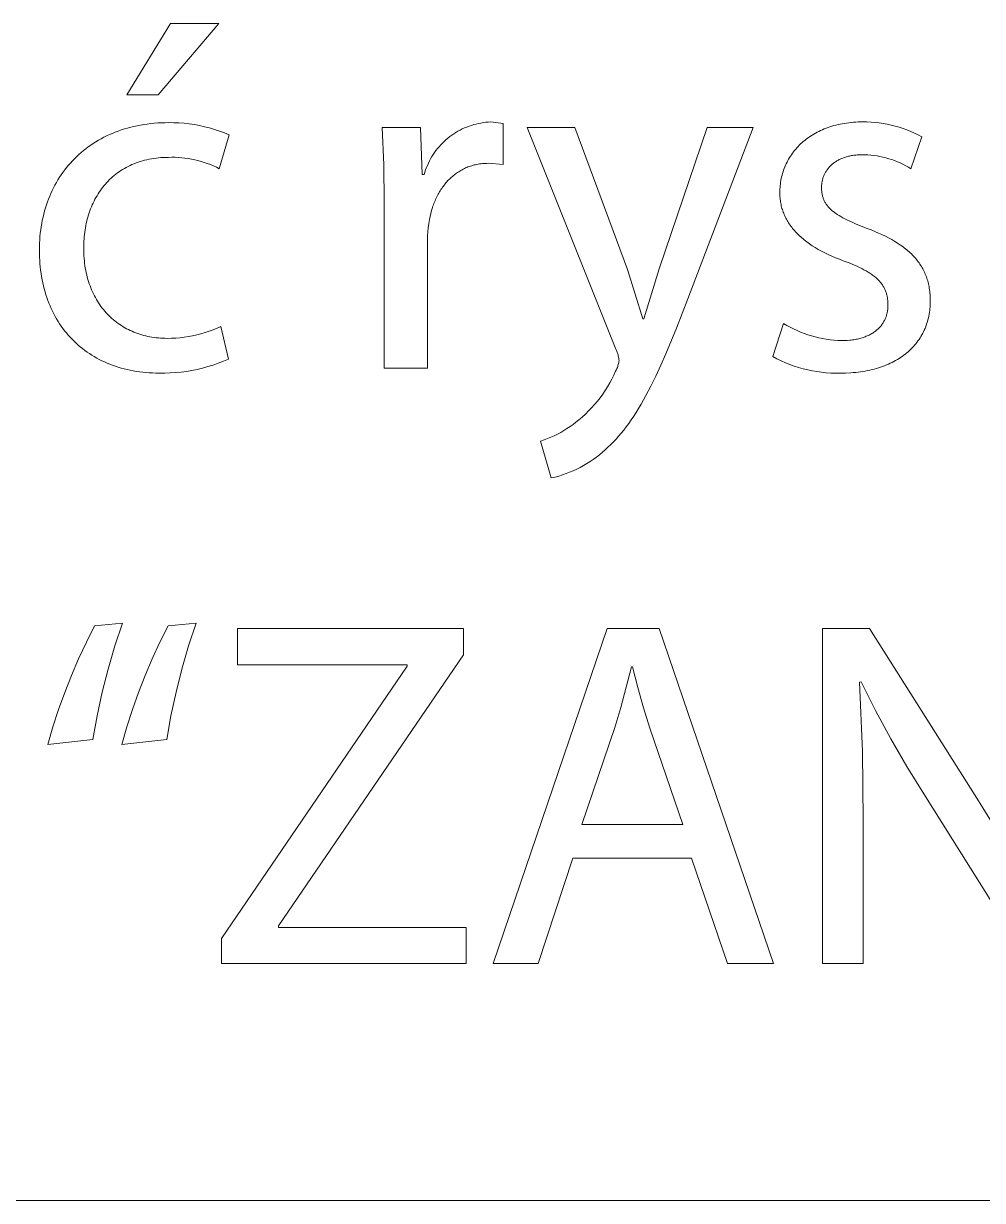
# Model space of a CAD drawing. Header units: millimetres. Extents: x 1287 to 5317, y -239 to 2577.
# Drawn here: x 4341.5 to 4419.3, y -239.1 to -143.6 of the extents above; entities that cross this region are included whole.
import ezdxf

# ---------------------------------------------------------------- set-up
doc = ezdxf.new("R2010")
doc.units = ezdxf.units.MM
doc.header["$MEASUREMENT"] = 0
doc.layers.add('Domyślny', color=7, linetype='Continuous', true_color=0x000000)

msp = doc.modelspace()

# ---------------------------------------------------------------- linework, layer by layer
at = {"layer": 'Domyślny', "color": 18, "lineweight": 15, "true_color": 0x000000}
for p, q in [((4349.84, -149.415), (4353.383, -143.644)), ((4357.301, -143.644), (4352.39, -149.415)), ((4353.383, -143.644), (4357.301, -143.644)), ((4352.39, -149.415), (4349.84, -149.415)), ((4351.217, -151.835), (4351.493, -151.795)), ((4351.493, -151.795), (4351.773, -151.761)), ((4351.773, -151.761), (4352.056, -151.733)), ((4352.056, -151.733), (4352.342, -151.711)), ((4352.342, -151.711), (4352.632, -151.695)), ((4352.632, -151.695), (4352.925, -151.686)), ((4352.925, -151.686), (4353.222, -151.683)), ((4353.222, -151.683), (4353.643, -151.686)), ((4353.643, -151.686), (4354.065, -151.704)), ((4354.065, -151.704), (4354.485, -151.736)), ((4354.485, -151.736), (4354.904, -151.783)), ((4354.904, -151.783), (4355.322, -151.845)), ((4377.992, -151.847), (4378.184, -151.796)), ((4378.184, -151.796), (4378.378, -151.751)), ((4378.378, -151.751), (4378.574, -151.714)), ((4378.574, -151.714), (4378.77, -151.682)), ((4378.77, -151.682), (4378.968, -151.658)), ((4378.968, -151.658), (4379.166, -151.64)), ((4379.166, -151.64), (4379.365, -151.629)), ((4379.365, -151.629), (4380.371, -151.75)), ((4380.371, -151.75), (4380.371, -155.092)), ((4407.549, -151.843), (4407.719, -151.805)), ((4407.719, -151.805), (4407.892, -151.771)), ((4407.892, -151.771), (4408.067, -151.74)), ((4408.067, -151.74), (4408.245, -151.713)), ((4408.245, -151.713), (4408.426, -151.689)), ((4408.426, -151.689), (4408.609, -151.669)), ((4408.609, -151.669), (4408.795, -151.652)), ((4408.795, -151.652), (4408.983, -151.639)), ((4408.983, -151.639), (4409.174, -151.63)), ((4409.174, -151.63), (4409.367, -151.624)), ((4409.367, -151.624), (4409.563, -151.622)), ((4409.563, -151.622), (4409.895, -151.626)), ((4409.895, -151.626), (4410.228, -151.641)), ((4410.228, -151.641), (4410.56, -151.668)), ((4410.56, -151.668), (4410.891, -151.705)), ((4410.891, -151.705), (4411.22, -151.754)), ((4411.22, -151.754), (4411.548, -151.813)), ((4347.972, -152.874), (4348.198, -152.762)), ((4348.198, -152.762), (4348.428, -152.655)), ((4348.428, -152.655), (4348.662, -152.553)), ((4348.662, -152.553), (4348.9, -152.456)), ((4348.9, -152.456), (4349.142, -152.365)), ((4349.142, -152.365), (4349.388, -152.279)), ((4349.388, -152.279), (4349.638, -152.198)), ((4349.638, -152.198), (4349.892, -152.124)), ((4349.892, -152.124), (4350.15, -152.054)), ((4350.15, -152.054), (4350.411, -151.991)), ((4350.411, -151.991), (4350.676, -151.933)), ((4350.676, -151.933), (4350.945, -151.881)), ((4350.945, -151.881), (4351.217, -151.835)), ((4355.322, -151.845), (4355.736, -151.921)), ((4355.736, -151.921), (4356.148, -152.012)), ((4356.148, -152.012), (4356.557, -152.116)), ((4356.557, -152.116), (4356.961, -152.235)), ((4356.961, -152.235), (4357.362, -152.368)), ((4358.147, -152.676), (4357.342, -155.427)), ((4357.362, -152.368), (4357.757, -152.515)), ((4357.757, -152.515), (4358.147, -152.676)), ((4370.692, -155.117), (4370.561, -152.072)), ((4370.561, -152.072), (4373.675, -152.072)), ((4373.675, -152.072), (4373.795, -155.897)), ((4376.044, -152.821), (4376.205, -152.703)), ((4376.205, -152.703), (4376.369, -152.591)), ((4376.369, -152.591), (4376.537, -152.484)), ((4376.537, -152.484), (4376.709, -152.383)), ((4376.709, -152.383), (4376.884, -152.288)), ((4376.884, -152.288), (4377.062, -152.199)), ((4377.062, -152.199), (4377.243, -152.116)), ((4377.243, -152.116), (4377.426, -152.039)), ((4377.426, -152.039), (4377.613, -151.969)), ((4377.613, -151.969), (4377.801, -151.905)), ((4377.801, -151.905), (4377.992, -151.847)), ((4389.53, -170.068), (4382.323, -152.071)), ((4382.323, -152.071), (4386.188, -152.071)), ((4386.188, -152.071), (4390.469, -163.599)), ((4393.046, -163.532), (4396.924, -152.071)), ((4400.669, -152.071), (4395.354, -165.988)), ((4396.924, -152.071), (4400.669, -152.071)), ((4405.325, -152.773), (4405.454, -152.691)), ((4405.454, -152.691), (4405.585, -152.612)), ((4405.585, -152.612), (4405.719, -152.535)), ((4405.719, -152.535), (4405.856, -152.461)), ((4405.856, -152.461), (4405.996, -152.39)), ((4405.996, -152.39), (4406.139, -152.322)), ((4406.139, -152.322), (4406.284, -152.257)), ((4406.284, -152.257), (4406.433, -152.194)), ((4406.433, -152.194), (4406.584, -152.135)), ((4406.584, -152.135), (4406.738, -152.078)), ((4406.738, -152.078), (4406.894, -152.025)), ((4406.894, -152.025), (4407.054, -151.974)), ((4407.054, -151.974), (4407.216, -151.927)), ((4407.216, -151.927), (4407.381, -151.883)), ((4407.381, -151.883), (4407.549, -151.843)), ((4411.548, -151.813), (4411.873, -151.884)), ((4411.873, -151.884), (4412.196, -151.965)), ((4412.196, -151.965), (4412.516, -152.057)), ((4412.516, -152.057), (4412.832, -152.16)), ((4412.832, -152.16), (4413.145, -152.273)), ((4413.145, -152.273), (4413.454, -152.397)), ((4413.454, -152.397), (4413.759, -152.532)), ((4413.759, -152.532), (4414.059, -152.676)), ((4414.059, -152.676), (4414.354, -152.83)), ((4346.508, -153.802), (4346.704, -153.655)), ((4346.704, -153.655), (4346.905, -153.512)), ((4346.905, -153.512), (4347.11, -153.375)), ((4347.11, -153.375), (4347.319, -153.242)), ((4347.319, -153.242), (4347.532, -153.115)), ((4347.532, -153.115), (4347.75, -152.992)), ((4347.75, -152.992), (4347.972, -152.874)), ((4375.046, -153.789), (4375.174, -153.637)), ((4375.174, -153.637), (4375.308, -153.489)), ((4375.308, -153.489), (4375.446, -153.345)), ((4375.446, -153.345), (4375.589, -153.207)), ((4375.589, -153.207), (4375.736, -153.073)), ((4375.736, -153.073), (4375.888, -152.944)), ((4375.888, -152.944), (4376.044, -152.821)), ((4404.209, -153.726), (4404.307, -153.62)), ((4404.307, -153.62), (4404.408, -153.517)), ((4404.408, -153.517), (4404.512, -153.416)), ((4404.512, -153.416), (4404.619, -153.317)), ((4404.619, -153.317), (4404.729, -153.22)), ((4404.729, -153.22), (4404.842, -153.126)), ((4404.842, -153.126), (4404.959, -153.034)), ((4404.959, -153.034), (4405.078, -152.944)), ((4405.078, -152.944), (4405.2, -152.857)), ((4405.2, -152.857), (4405.325, -152.773)), ((4414.354, -152.83), (4413.468, -155.42)), ((4345.427, -154.781), (4345.595, -154.607)), ((4345.595, -154.607), (4345.769, -154.437)), ((4345.769, -154.437), (4345.947, -154.271)), ((4345.947, -154.271), (4346.129, -154.11)), ((4346.129, -154.11), (4346.317, -153.954)), ((4346.317, -153.954), (4346.508, -153.802)), ((4351.639, -154.651), (4351.455, -154.691)), ((4351.826, -154.617), (4351.639, -154.651)), ((4352.016, -154.586), (4351.826, -154.617)), ((4352.209, -154.56), (4352.016, -154.586)), ((4352.406, -154.539), (4352.209, -154.56)), ((4352.605, -154.523), (4352.406, -154.539)), ((4352.808, -154.511), (4352.605, -154.523)), ((4353.013, -154.503), (4352.808, -154.511)), ((4353.222, -154.501), (4353.013, -154.503)), ((4353.489, -154.494), (4353.222, -154.501)), ((4353.756, -154.496), (4353.489, -154.494)), ((4354.022, -154.506), (4353.756, -154.496)), ((4354.289, -154.526), (4354.022, -154.506)), ((4354.554, -154.554), (4354.289, -154.526)), ((4354.819, -154.591), (4354.554, -154.554)), ((4355.082, -154.636), (4354.819, -154.591)), ((4355.343, -154.691), (4355.082, -154.636)), ((4374.393, -154.787), (4374.488, -154.612)), ((4374.488, -154.612), (4374.588, -154.44)), ((4374.588, -154.44), (4374.694, -154.272)), ((4374.694, -154.272), (4374.806, -154.107)), ((4374.806, -154.107), (4374.924, -153.946)), ((4374.924, -153.946), (4375.046, -153.789)), ((4403.473, -154.765), (4403.542, -154.643)), ((4403.542, -154.643), (4403.614, -154.521)), ((4403.614, -154.521), (4403.689, -154.402)), ((4403.689, -154.402), (4403.768, -154.284)), ((4403.768, -154.284), (4403.85, -154.169)), ((4403.85, -154.169), (4403.935, -154.055)), ((4403.935, -154.055), (4404.023, -153.943)), ((4404.023, -153.943), (4404.114, -153.834)), ((4404.114, -153.834), (4404.209, -153.726)), ((4407.719, -154.649), (4407.651, -154.682)), ((4407.789, -154.617), (4407.719, -154.649)), ((4407.86, -154.587), (4407.789, -154.617)), ((4407.932, -154.558), (4407.86, -154.587)), ((4408.006, -154.531), (4407.932, -154.558)), ((4408.081, -154.504), (4408.006, -154.531)), ((4408.158, -154.48), (4408.081, -154.504)), ((4408.237, -154.456), (4408.158, -154.48)), ((4408.316, -154.434), (4408.237, -154.456)), ((4408.397, -154.414), (4408.316, -154.434)), ((4408.48, -154.395), (4408.397, -154.414)), ((4408.564, -154.378), (4408.48, -154.395)), ((4408.65, -154.362), (4408.564, -154.378)), ((4408.736, -154.348), (4408.65, -154.362)), ((4408.825, -154.335), (4408.736, -154.348)), ((4408.914, -154.324), (4408.825, -154.335)), ((4409.006, -154.315), (4408.914, -154.324)), ((4409.098, -154.307), (4409.006, -154.315)), ((4409.192, -154.301), (4409.098, -154.307)), ((4409.287, -154.297), (4409.192, -154.301)), ((4409.384, -154.294), (4409.287, -154.297)), ((4409.482, -154.293), (4409.384, -154.294)), ((4409.729, -154.296), (4409.482, -154.293)), ((4409.976, -154.307), (4409.729, -154.296)), ((4410.222, -154.327), (4409.976, -154.307)), ((4410.467, -154.354), (4410.222, -154.327)), ((4410.711, -154.389), (4410.467, -154.354)), ((4410.954, -154.433), (4410.711, -154.389)), ((4411.196, -154.484), (4410.954, -154.433)), ((4411.435, -154.543), (4411.196, -154.484)), ((4411.673, -154.611), (4411.435, -154.543)), ((4411.908, -154.686), (4411.673, -154.611)), ((4344.654, -155.717), (4344.799, -155.521)), ((4344.799, -155.521), (4344.949, -155.33)), ((4344.949, -155.33), (4345.103, -155.143)), ((4345.103, -155.143), (4345.263, -154.96)), ((4345.263, -154.96), (4345.427, -154.781)), ((4349.35, -155.571), (4349.21, -155.666)), ((4349.492, -155.481), (4349.35, -155.571)), ((4349.639, -155.394), (4349.492, -155.481)), ((4349.788, -155.31), (4349.639, -155.394)), ((4349.94, -155.23), (4349.788, -155.31)), ((4350.096, -155.154), (4349.94, -155.23)), ((4350.255, -155.082), (4350.096, -155.154)), ((4350.417, -155.014), (4350.255, -155.082)), ((4350.582, -154.95), (4350.417, -155.014)), ((4350.75, -154.89), (4350.582, -154.95)), ((4350.922, -154.834), (4350.75, -154.89)), ((4351.096, -154.782), (4350.922, -154.834)), ((4351.274, -154.734), (4351.096, -154.782)), ((4351.455, -154.691), (4351.274, -154.734)), ((4355.603, -154.753), (4355.343, -154.691)), ((4355.86, -154.825), (4355.603, -154.753)), ((4356.115, -154.905), (4355.86, -154.825)), ((4356.367, -154.993), (4356.115, -154.905)), ((4356.616, -155.089), (4356.367, -154.993)), ((4356.861, -155.194), (4356.616, -155.089)), ((4357.104, -155.306), (4356.861, -155.194)), ((4357.342, -155.427), (4357.104, -155.306)), ((4370.722, -158.165), (4370.692, -155.117)), ((4374.013, -155.706), (4374.077, -155.517)), ((4374.077, -155.517), (4374.147, -155.331)), ((4374.147, -155.331), (4374.223, -155.147)), ((4374.223, -155.147), (4374.305, -154.966)), ((4374.305, -154.966), (4374.393, -154.787)), ((4376.856, -155.607), (4376.766, -155.662)), ((4376.947, -155.553), (4376.856, -155.607)), ((4377.04, -155.502), (4376.947, -155.553)), ((4377.133, -155.453), (4377.04, -155.502)), ((4377.229, -155.406), (4377.133, -155.453)), ((4377.325, -155.362), (4377.229, -155.406)), ((4377.423, -155.32), (4377.325, -155.362)), ((4377.522, -155.28), (4377.423, -155.32)), ((4377.622, -155.243), (4377.522, -155.28)), ((4377.723, -155.208), (4377.622, -155.243)), ((4377.826, -155.175), (4377.723, -155.208)), ((4377.93, -155.145), (4377.826, -155.175)), ((4378.035, -155.118), (4377.93, -155.145)), ((4378.142, -155.093), (4378.035, -155.118)), ((4378.249, -155.07), (4378.142, -155.093)), ((4378.358, -155.05), (4378.249, -155.07)), ((4378.468, -155.033), (4378.358, -155.05)), ((4378.579, -155.018), (4378.468, -155.033)), ((4378.691, -155.006), (4378.579, -155.018)), ((4378.804, -154.996), (4378.691, -155.006)), ((4378.918, -154.99), (4378.804, -154.996)), ((4379.034, -154.986), (4378.918, -154.99)), ((4379.15, -154.984), (4379.034, -154.986)), ((4380.371, -155.092), (4379.15, -154.984)), ((4403.087, -155.67), (4403.132, -155.536)), ((4403.132, -155.536), (4403.18, -155.404)), ((4403.18, -155.404), (4403.232, -155.273)), ((4403.232, -155.273), (4403.287, -155.144)), ((4403.287, -155.144), (4403.346, -155.016)), ((4403.346, -155.016), (4403.408, -154.89)), ((4403.408, -154.89), (4403.473, -154.765)), ((4406.612, -155.58), (4406.577, -155.636)), ((4406.649, -155.526), (4406.612, -155.58)), ((4406.688, -155.473), (4406.649, -155.526)), ((4406.728, -155.42), (4406.688, -155.473)), ((4406.77, -155.368), (4406.728, -155.42)), ((4406.814, -155.317), (4406.77, -155.368)), ((4406.859, -155.268), (4406.814, -155.317)), ((4406.905, -155.219), (4406.859, -155.268)), ((4406.954, -155.171), (4406.905, -155.219)), ((4407.003, -155.124), (4406.954, -155.171)), ((4407.055, -155.078), (4407.003, -155.124)), ((4407.107, -155.033), (4407.055, -155.078)), ((4407.162, -154.99), (4407.107, -155.033)), ((4407.218, -154.947), (4407.162, -154.99)), ((4407.275, -154.906), (4407.218, -154.947)), ((4407.334, -154.865), (4407.275, -154.906)), ((4407.395, -154.826), (4407.334, -154.865)), ((4407.457, -154.788), (4407.395, -154.826)), ((4407.52, -154.752), (4407.457, -154.788)), ((4407.585, -154.716), (4407.52, -154.752)), ((4407.651, -154.682), (4407.585, -154.716)), ((4412.141, -154.768), (4411.908, -154.686)), ((4412.37, -154.859), (4412.141, -154.768)), ((4412.597, -154.956), (4412.37, -154.859)), ((4412.82, -155.062), (4412.597, -154.956)), ((4413.04, -155.174), (4412.82, -155.062)), ((4413.256, -155.294), (4413.04, -155.174)), ((4413.468, -155.42), (4413.256, -155.294)), ((4344.005, -156.753), (4344.124, -156.538)), ((4344.124, -156.538), (4344.249, -156.327)), ((4344.249, -156.327), (4344.379, -156.12)), ((4344.379, -156.12), (4344.514, -155.916)), ((4344.514, -155.916), (4344.654, -155.717)), ((4348.209, -156.541), (4348.098, -156.665)), ((4348.323, -156.421), (4348.209, -156.541)), ((4348.44, -156.303), (4348.323, -156.421)), ((4348.56, -156.189), (4348.44, -156.303)), ((4348.683, -156.077), (4348.56, -156.189)), ((4348.81, -155.97), (4348.683, -156.077)), ((4348.94, -155.865), (4348.81, -155.97)), ((4349.073, -155.764), (4348.94, -155.865)), ((4349.21, -155.666), (4349.073, -155.764)), ((4373.795, -155.897), (4373.956, -155.897)), ((4373.956, -155.897), (4374.013, -155.706)), ((4375.726, -156.577), (4375.656, -156.661)), ((4375.797, -156.494), (4375.726, -156.577)), ((4375.87, -156.414), (4375.797, -156.494)), ((4375.944, -156.336), (4375.87, -156.414)), ((4376.02, -156.259), (4375.944, -156.336)), ((4376.097, -156.185), (4376.02, -156.259)), ((4376.176, -156.112), (4376.097, -156.185)), ((4376.256, -156.042), (4376.176, -156.112)), ((4376.337, -155.973), (4376.256, -156.042)), ((4376.42, -155.907), (4376.337, -155.973)), ((4376.505, -155.842), (4376.42, -155.907)), ((4376.59, -155.78), (4376.505, -155.842)), ((4376.677, -155.72), (4376.59, -155.78)), ((4376.766, -155.662), (4376.677, -155.72)), ((4402.871, -156.641), (4402.892, -156.499)), ((4402.892, -156.499), (4402.915, -156.358)), ((4402.915, -156.358), (4402.943, -156.218)), ((4402.943, -156.218), (4402.974, -156.079)), ((4402.974, -156.079), (4403.008, -155.941)), ((4403.008, -155.941), (4403.046, -155.805)), ((4403.046, -155.805), (4403.087, -155.67)), ((4406.238, -156.55), (4406.229, -156.615)), ((4406.249, -156.485), (4406.238, -156.55)), ((4406.262, -156.42), (4406.249, -156.485)), ((4406.276, -156.356), (4406.262, -156.42)), ((4406.292, -156.292), (4406.276, -156.356)), ((4406.31, -156.229), (4406.292, -156.292)), ((4406.329, -156.167), (4406.31, -156.229)), ((4406.35, -156.105), (4406.329, -156.167)), ((4406.373, -156.044), (4406.35, -156.105)), ((4406.397, -155.983), (4406.373, -156.044)), ((4406.423, -155.924), (4406.397, -155.983)), ((4406.45, -155.865), (4406.423, -155.924)), ((4406.479, -155.806), (4406.45, -155.865)), ((4406.51, -155.749), (4406.479, -155.806)), ((4406.543, -155.692), (4406.51, -155.749)), ((4406.577, -155.636), (4406.543, -155.692)), ((4343.577, -157.649), (4343.676, -157.42)), ((4343.676, -157.42), (4343.78, -157.194)), ((4343.78, -157.194), (4343.89, -156.972)), ((4343.89, -156.972), (4344.005, -156.753)), ((4347.505, -157.468), (4347.417, -157.611)), ((4347.595, -157.327), (4347.505, -157.468)), ((4347.689, -157.189), (4347.595, -157.327)), ((4347.787, -157.054), (4347.689, -157.189)), ((4347.887, -156.921), (4347.787, -157.054)), ((4347.991, -156.792), (4347.887, -156.921)), ((4348.098, -156.665), (4347.991, -156.792)), ((4375.1, -157.497), (4375.046, -157.599)), ((4375.156, -157.398), (4375.1, -157.497)), ((4375.213, -157.299), (4375.156, -157.398)), ((4375.271, -157.203), (4375.213, -157.299)), ((4375.331, -157.108), (4375.271, -157.203)), ((4375.393, -157.015), (4375.331, -157.108)), ((4375.457, -156.924), (4375.393, -157.015)), ((4375.522, -156.834), (4375.457, -156.924)), ((4375.588, -156.747), (4375.522, -156.834)), ((4375.656, -156.661), (4375.588, -156.747)), ((4402.825, -157.366), (4402.827, -157.22)), ((4402.827, -157.475), (4402.825, -157.366)), ((4402.827, -157.22), (4402.833, -157.074)), ((4402.83, -157.584), (4402.827, -157.475)), ((4402.833, -157.074), (4402.842, -156.928)), ((4402.842, -156.928), (4402.855, -156.784)), ((4402.855, -156.784), (4402.871, -156.641)), ((4406.208, -156.883), (4406.207, -156.95)), ((4406.207, -156.95), (4406.208, -157.026)), ((4406.211, -156.815), (4406.208, -156.883)), ((4406.208, -157.026), (4406.211, -157.1)), ((4406.215, -156.748), (4406.211, -156.815)), ((4406.211, -157.1), (4406.215, -157.173)), ((4406.221, -156.682), (4406.215, -156.748)), ((4406.215, -157.173), (4406.221, -157.244)), ((4406.229, -156.615), (4406.221, -156.682)), ((4406.221, -157.244), (4406.229, -157.315)), ((4406.229, -157.315), (4406.238, -157.384)), ((4406.238, -157.384), (4406.25, -157.452)), ((4406.25, -157.452), (4406.263, -157.519)), ((4406.263, -157.519), (4406.277, -157.585)), ((4343.234, -158.601), (4343.312, -158.358)), ((4343.312, -158.358), (4343.395, -158.119)), ((4343.395, -158.119), (4343.483, -157.882)), ((4343.483, -157.882), (4343.577, -157.649)), ((4347.031, -158.364), (4346.964, -158.522)), ((4347.101, -158.209), (4347.031, -158.364)), ((4347.175, -158.056), (4347.101, -158.209)), ((4347.253, -157.905), (4347.175, -158.056)), ((4347.333, -157.757), (4347.253, -157.905)), ((4347.417, -157.611), (4347.333, -157.757)), ((4370.722, -171.599), (4370.722, -158.165)), ((4374.678, -158.466), (4374.64, -158.58)), ((4374.718, -158.352), (4374.678, -158.466)), ((4374.76, -158.24), (4374.718, -158.352)), ((4374.803, -158.129), (4374.76, -158.24)), ((4374.848, -158.02), (4374.803, -158.129)), ((4374.895, -157.913), (4374.848, -158.02)), ((4374.944, -157.806), (4374.895, -157.913)), ((4374.994, -157.702), (4374.944, -157.806)), ((4375.046, -157.599), (4374.994, -157.702)), ((4402.836, -157.692), (4402.83, -157.584)), ((4402.845, -157.799), (4402.836, -157.692)), ((4402.856, -157.906), (4402.845, -157.799)), ((4402.869, -158.012), (4402.856, -157.906)), ((4402.885, -158.118), (4402.869, -158.012)), ((4402.903, -158.223), (4402.885, -158.118)), ((4402.924, -158.327), (4402.903, -158.223)), ((4402.947, -158.43), (4402.924, -158.327)), ((4402.973, -158.533), (4402.947, -158.43)), ((4406.277, -157.585), (4406.294, -157.65)), ((4406.294, -157.65), (4406.312, -157.714)), ((4406.312, -157.714), (4406.332, -157.776)), ((4406.332, -157.776), (4406.354, -157.838)), ((4406.354, -157.838), (4406.377, -157.899)), ((4406.377, -157.899), (4406.403, -157.959)), ((4406.403, -157.959), (4406.43, -158.017)), ((4406.43, -158.017), (4406.459, -158.075)), ((4406.459, -158.075), (4406.489, -158.132)), ((4406.489, -158.132), (4406.522, -158.189)), ((4406.522, -158.189), (4406.556, -158.244)), ((4406.556, -158.244), (4406.592, -158.299)), ((4406.592, -158.299), (4406.63, -158.352)), ((4406.63, -158.352), (4406.67, -158.406)), ((4406.67, -158.406), (4406.711, -158.458)), ((4406.711, -158.458), (4406.755, -158.51)), ((4342.979, -159.605), (4343.035, -159.349)), ((4343.035, -159.349), (4343.096, -159.097)), ((4343.096, -159.097), (4343.162, -158.847)), ((4343.162, -158.847), (4343.234, -158.601)), ((4346.678, -159.342), (4346.632, -159.512)), ((4346.729, -159.174), (4346.678, -159.342)), ((4346.782, -159.008), (4346.729, -159.174)), ((4346.839, -158.844), (4346.782, -159.008)), ((4346.9, -158.682), (4346.839, -158.844)), ((4346.964, -158.522), (4346.9, -158.682)), ((4374.448, -159.298), (4374.399, -159.547)), ((4374.505, -159.054), (4374.448, -159.298)), ((4374.569, -158.814), (4374.505, -159.054)), ((4374.64, -158.58), (4374.569, -158.814)), ((4403.001, -158.636), (4402.973, -158.533)), ((4403.031, -158.737), (4403.001, -158.636)), ((4403.065, -158.838), (4403.031, -158.737)), ((4403.1, -158.938), (4403.065, -158.838)), ((4403.138, -159.038), (4403.1, -158.938)), ((4403.179, -159.137), (4403.138, -159.038)), ((4403.222, -159.235), (4403.179, -159.137)), ((4403.267, -159.332), (4403.222, -159.235)), ((4403.315, -159.429), (4403.267, -159.332)), ((4403.366, -159.525), (4403.315, -159.429)), ((4406.755, -158.51), (4406.8, -158.561)), ((4406.8, -158.561), (4406.847, -158.611)), ((4406.847, -158.611), (4406.896, -158.661)), ((4406.896, -158.661), (4406.947, -158.71)), ((4406.947, -158.71), (4406.999, -158.759)), ((4406.999, -158.759), (4407.054, -158.807)), ((4407.054, -158.807), (4407.11, -158.854)), ((4407.11, -158.854), (4407.168, -158.901)), ((4407.168, -158.901), (4407.228, -158.948)), ((4407.228, -158.948), (4407.29, -158.994)), ((4407.29, -158.994), (4407.354, -159.04)), ((4407.354, -159.04), (4407.487, -159.131)), ((4407.487, -159.131), (4407.628, -159.22)), ((4407.628, -159.22), (4407.777, -159.308)), ((4407.777, -159.308), (4407.933, -159.395)), ((4407.933, -159.395), (4408.097, -159.482)), ((4342.815, -160.655), (4342.847, -160.388)), ((4342.847, -160.388), (4342.886, -160.124)), ((4342.886, -160.124), (4342.93, -159.863)), ((4342.93, -159.863), (4342.979, -159.605)), ((4346.449, -160.389), (4346.423, -160.569)), ((4346.478, -160.21), (4346.449, -160.389)), ((4346.512, -160.033), (4346.478, -160.21)), ((4346.548, -159.858), (4346.512, -160.033)), ((4346.588, -159.684), (4346.548, -159.858)), ((4346.632, -159.512), (4346.588, -159.684)), ((4374.301, -160.204), (4374.269, -160.535)), ((4374.345, -159.875), (4374.301, -160.204)), ((4374.399, -159.547), (4374.345, -159.875)), ((4403.419, -159.62), (4403.366, -159.525)), ((4403.474, -159.715), (4403.419, -159.62)), ((4403.532, -159.809), (4403.474, -159.715)), ((4403.593, -159.902), (4403.532, -159.809)), ((4403.656, -159.994), (4403.593, -159.902)), ((4403.722, -160.086), (4403.656, -159.994)), ((4403.79, -160.176), (4403.722, -160.086)), ((4403.861, -160.266), (4403.79, -160.176)), ((4403.934, -160.356), (4403.861, -160.266)), ((4404.01, -160.444), (4403.934, -160.356)), ((4408.097, -159.482), (4408.268, -159.568)), ((4408.268, -159.568), (4408.635, -159.74)), ((4408.635, -159.74), (4409.033, -159.912)), ((4409.033, -159.912), (4409.925, -160.265)), ((4409.925, -160.265), (4410.237, -160.387)), ((4410.237, -160.387), (4410.54, -160.512)), ((4342.752, -161.472), (4342.767, -161.198)), ((4342.767, -161.198), (4342.788, -160.925)), ((4342.788, -160.925), (4342.815, -160.655)), ((4346.353, -161.304), (4346.344, -161.491)), ((4346.365, -161.118), (4346.353, -161.304)), ((4346.381, -160.934), (4346.365, -161.118)), ((4346.4, -160.751), (4346.381, -160.934)), ((4346.423, -160.569), (4346.4, -160.751)), ((4374.248, -160.866), (4374.238, -161.198)), ((4374.238, -161.198), (4374.238, -171.599)), ((4374.269, -160.535), (4374.248, -160.866)), ((4404.089, -160.532), (4404.01, -160.444)), ((4404.17, -160.619), (4404.089, -160.532)), ((4404.253, -160.705), (4404.17, -160.619)), ((4404.339, -160.79), (4404.253, -160.705)), ((4404.428, -160.875), (4404.339, -160.79)), ((4404.52, -160.958), (4404.428, -160.875)), ((4404.613, -161.041), (4404.52, -160.958)), ((4404.71, -161.123), (4404.613, -161.041)), ((4404.809, -161.204), (4404.71, -161.123)), ((4405.015, -161.364), (4404.809, -161.204)), ((4410.54, -160.512), (4410.833, -160.639)), ((4410.833, -160.639), (4411.116, -160.769)), ((4411.116, -160.769), (4411.389, -160.902)), ((4411.389, -160.902), (4411.653, -161.038)), ((4411.653, -161.038), (4411.907, -161.177)), ((4411.907, -161.177), (4412.151, -161.32)), ((4412.151, -161.32), (4412.385, -161.466)), ((4342.74, -162.03), (4342.743, -161.75)), ((4342.743, -162.308), (4342.74, -162.03)), ((4342.743, -161.75), (4342.752, -161.472)), ((4342.751, -162.584), (4342.743, -162.308)), ((4346.339, -161.679), (4346.337, -161.869)), ((4346.337, -161.869), (4346.339, -162.08)), ((4346.344, -161.491), (4346.339, -161.679)), ((4346.339, -162.08), (4346.345, -162.288)), ((4346.345, -162.288), (4346.356, -162.493)), ((4405.232, -161.52), (4405.015, -161.364)), ((4405.459, -161.673), (4405.232, -161.52)), ((4405.696, -161.822), (4405.459, -161.673)), ((4405.944, -161.968), (4405.696, -161.822)), ((4406.203, -162.11), (4405.944, -161.968)), ((4406.472, -162.248), (4406.203, -162.11)), ((4406.752, -162.383), (4406.472, -162.248)), ((4412.385, -161.466), (4412.609, -161.616)), ((4412.609, -161.616), (4412.824, -161.769)), ((4412.824, -161.769), (4412.928, -161.848)), ((4412.928, -161.848), (4413.029, -161.927)), ((4413.029, -161.927), (4413.128, -162.007)), ((4413.128, -162.007), (4413.224, -162.089)), ((4413.224, -162.089), (4413.318, -162.171)), ((4413.318, -162.171), (4413.409, -162.255)), ((4413.409, -162.255), (4413.498, -162.339)), ((4342.765, -162.857), (4342.751, -162.584)), ((4342.785, -163.126), (4342.765, -162.857)), ((4342.809, -163.393), (4342.785, -163.126)), ((4346.356, -162.493), (4346.37, -162.696)), ((4346.37, -162.696), (4346.389, -162.897)), ((4346.389, -162.897), (4346.412, -163.094)), ((4346.412, -163.094), (4346.438, -163.289)), ((4407.042, -162.513), (4406.752, -162.383)), ((4407.344, -162.64), (4407.042, -162.513)), ((4407.656, -162.763), (4407.344, -162.64)), ((4407.979, -162.882), (4407.656, -162.763)), ((4408.453, -163.063), (4407.979, -162.882)), ((4408.89, -163.245), (4408.453, -163.063)), ((4409.095, -163.336), (4408.89, -163.245)), ((4413.498, -162.339), (4413.584, -162.425)), ((4413.584, -162.425), (4413.668, -162.512)), ((4413.668, -162.512), (4413.75, -162.6)), ((4413.75, -162.6), (4413.829, -162.69)), ((4413.829, -162.69), (4413.905, -162.78)), ((4413.905, -162.78), (4413.979, -162.872)), ((4413.979, -162.872), (4414.051, -162.965)), ((4414.051, -162.965), (4414.12, -163.059)), ((4414.12, -163.059), (4414.186, -163.154)), ((4414.186, -163.154), (4414.25, -163.251)), ((4414.25, -163.251), (4414.312, -163.349)), ((4342.84, -163.656), (4342.809, -163.393)), ((4342.875, -163.916), (4342.84, -163.656)), ((4342.916, -164.173), (4342.875, -163.916)), ((4342.962, -164.427), (4342.916, -164.173)), ((4346.438, -163.289), (4346.469, -163.482)), ((4346.469, -163.482), (4346.504, -163.671)), ((4346.504, -163.671), (4346.542, -163.858)), ((4346.542, -163.858), (4346.584, -164.042)), ((4346.584, -164.042), (4346.63, -164.223)), ((4390.469, -163.599), (4391.717, -167.612)), ((4391.798, -167.612), (4393.046, -163.532)), ((4409.29, -163.428), (4409.095, -163.336)), ((4409.477, -163.521), (4409.29, -163.428)), ((4409.655, -163.614), (4409.477, -163.521)), ((4409.824, -163.708), (4409.655, -163.614)), ((4409.985, -163.804), (4409.824, -163.708)), ((4410.137, -163.901), (4409.985, -163.804)), ((4410.281, -163.999), (4410.137, -163.901)), ((4410.35, -164.049), (4410.281, -163.999)), ((4410.417, -164.099), (4410.35, -164.049)), ((4410.482, -164.149), (4410.417, -164.099)), ((4410.545, -164.2), (4410.482, -164.149)), ((4410.606, -164.252), (4410.545, -164.2)), ((4414.312, -163.349), (4414.371, -163.449)), ((4414.371, -163.449), (4414.428, -163.549)), ((4414.428, -163.549), (4414.482, -163.652)), ((4414.482, -163.652), (4414.533, -163.755)), ((4414.533, -163.755), (4414.583, -163.86)), ((4414.583, -163.86), (4414.629, -163.966)), ((4414.629, -163.966), (4414.673, -164.074)), ((4414.673, -164.074), (4414.715, -164.183)), ((4414.715, -164.183), (4414.754, -164.294)), ((4343.014, -164.677), (4342.962, -164.427)), ((4343.07, -164.924), (4343.014, -164.677)), ((4343.132, -165.168), (4343.07, -164.924)), ((4343.199, -165.408), (4343.132, -165.168)), ((4346.63, -164.223), (4346.68, -164.402)), ((4346.68, -164.402), (4346.733, -164.577)), ((4346.733, -164.577), (4346.79, -164.75)), ((4346.79, -164.75), (4346.85, -164.92)), ((4346.85, -164.92), (4346.915, -165.087)), ((4346.915, -165.087), (4346.982, -165.251)), ((4410.665, -164.303), (4410.606, -164.252)), ((4410.722, -164.356), (4410.665, -164.303)), ((4410.777, -164.409), (4410.722, -164.356)), ((4410.83, -164.462), (4410.777, -164.409)), ((4410.882, -164.516), (4410.83, -164.462)), ((4410.931, -164.571), (4410.882, -164.516)), ((4410.978, -164.626), (4410.931, -164.571)), ((4411.024, -164.682), (4410.978, -164.626)), ((4411.068, -164.738), (4411.024, -164.682)), ((4411.109, -164.795), (4411.068, -164.738)), ((4411.15, -164.853), (4411.109, -164.795)), ((4411.188, -164.911), (4411.15, -164.853)), ((4411.224, -164.97), (4411.188, -164.911)), ((4411.259, -165.03), (4411.224, -164.97)), ((4411.292, -165.09), (4411.259, -165.03)), ((4411.323, -165.151), (4411.292, -165.09)), ((4411.353, -165.213), (4411.323, -165.151)), ((4414.754, -164.294), (4414.79, -164.406)), ((4414.79, -164.406), (4414.825, -164.52)), ((4414.825, -164.52), (4414.856, -164.635)), ((4414.856, -164.635), (4414.885, -164.752)), ((4414.885, -164.752), (4414.912, -164.87)), ((4414.912, -164.87), (4414.936, -164.99)), ((4414.936, -164.99), (4414.957, -165.111)), ((4414.957, -165.111), (4414.976, -165.234)), ((4343.271, -165.645), (4343.199, -165.408)), ((4343.348, -165.878), (4343.271, -165.645)), ((4343.43, -166.108), (4343.348, -165.878)), ((4343.517, -166.333), (4343.43, -166.108)), ((4346.982, -165.251), (4347.053, -165.411)), ((4347.053, -165.411), (4347.128, -165.569)), ((4347.128, -165.569), (4347.205, -165.724)), ((4347.205, -165.724), (4347.287, -165.876)), ((4347.287, -165.876), (4347.371, -166.025)), ((4347.371, -166.025), (4347.459, -166.171)), ((4395.354, -165.988), (4394.433, -168.35)), ((4411.38, -165.276), (4411.353, -165.213)), ((4411.406, -165.339), (4411.38, -165.276)), ((4411.431, -165.404), (4411.406, -165.339)), ((4411.453, -165.469), (4411.431, -165.404)), ((4411.474, -165.535), (4411.453, -165.469)), ((4411.494, -165.602), (4411.474, -165.535)), ((4411.511, -165.67), (4411.494, -165.602)), ((4411.527, -165.738), (4411.511, -165.67)), ((4411.542, -165.808), (4411.527, -165.738)), ((4411.555, -165.878), (4411.542, -165.808)), ((4411.566, -165.95), (4411.555, -165.878)), ((4411.576, -166.022), (4411.566, -165.95)), ((4411.584, -166.096), (4411.576, -166.022)), ((4411.591, -166.17), (4411.584, -166.096)), ((4414.976, -165.234), (4414.993, -165.359)), ((4414.993, -165.359), (4415.007, -165.486)), ((4415.007, -165.486), (4415.018, -165.614)), ((4415.018, -165.614), (4415.027, -165.744)), ((4415.027, -165.744), (4415.033, -165.875)), ((4415.033, -165.875), (4415.037, -166.008)), ((4415.037, -166.008), (4415.038, -166.143)), ((4343.609, -166.556), (4343.517, -166.333)), ((4343.706, -166.774), (4343.609, -166.556)), ((4343.807, -166.989), (4343.706, -166.774)), ((4343.914, -167.2), (4343.807, -166.989)), ((4347.459, -166.171), (4347.549, -166.313)), ((4347.549, -166.313), (4347.643, -166.453)), ((4347.643, -166.453), (4347.741, -166.589)), ((4347.741, -166.589), (4347.841, -166.722)), ((4347.841, -166.722), (4347.944, -166.852)), ((4347.944, -166.852), (4348.05, -166.979)), ((4348.05, -166.979), (4348.159, -167.102)), ((4411.53, -167.136), (4411.546, -167.065)), ((4411.546, -167.065), (4411.559, -166.994)), ((4411.559, -166.994), (4411.571, -166.922)), ((4411.571, -166.922), (4411.58, -166.85)), ((4411.58, -166.85), (4411.588, -166.777)), ((4411.588, -166.777), (4411.595, -166.703)), ((4411.596, -166.246), (4411.591, -166.17)), ((4411.595, -166.703), (4411.599, -166.629)), ((4411.6, -166.323), (4411.596, -166.246)), ((4411.599, -166.629), (4411.602, -166.554)), ((4411.602, -166.4), (4411.6, -166.323)), ((4411.603, -166.479), (4411.602, -166.4)), ((4411.602, -166.554), (4411.603, -166.479)), ((4414.968, -167.082), (4414.943, -167.233)), ((4414.99, -166.929), (4414.968, -167.082)), ((4415.007, -166.775), (4414.99, -166.929)), ((4415.021, -166.62), (4415.007, -166.775)), ((4415.03, -166.462), (4415.021, -166.62)), ((4415.036, -166.304), (4415.03, -166.462)), ((4415.038, -166.143), (4415.036, -166.304)), ((4344.025, -167.407), (4343.914, -167.2)), ((4344.141, -167.61), (4344.025, -167.407)), ((4344.262, -167.809), (4344.141, -167.61)), ((4344.387, -168.005), (4344.262, -167.809)), ((4344.517, -168.196), (4344.387, -168.005)), ((4348.159, -167.102), (4348.271, -167.222)), ((4348.271, -167.222), (4348.386, -167.339)), ((4348.386, -167.339), (4348.504, -167.452)), ((4348.504, -167.452), (4348.624, -167.562)), ((4348.624, -167.562), (4348.747, -167.669)), ((4348.747, -167.669), (4348.873, -167.772)), ((4348.873, -167.772), (4349.001, -167.872)), ((4349.001, -167.872), (4349.132, -167.968)), ((4349.132, -167.968), (4349.265, -168.061)), ((4391.717, -167.612), (4391.798, -167.612)), ((4402.248, -170.666), (4403.134, -167.969)), ((4403.134, -167.969), (4403.4, -168.128)), ((4411.128, -168.042), (4411.168, -167.983)), ((4411.168, -167.983), (4411.207, -167.923)), ((4411.207, -167.923), (4411.244, -167.862)), ((4411.244, -167.862), (4411.279, -167.8)), ((4411.279, -167.8), (4411.313, -167.737)), ((4411.313, -167.737), (4411.344, -167.674)), ((4411.344, -167.674), (4411.374, -167.609)), ((4411.374, -167.609), (4411.402, -167.544)), ((4411.402, -167.544), (4411.428, -167.478)), ((4411.428, -167.478), (4411.452, -167.411)), ((4411.452, -167.411), (4411.474, -167.343)), ((4411.474, -167.343), (4411.495, -167.275)), ((4411.495, -167.275), (4411.513, -167.206)), ((4411.513, -167.206), (4411.53, -167.136)), ((4414.761, -167.96), (4414.714, -168.1)), ((4414.805, -167.818), (4414.761, -167.96)), ((4414.845, -167.675), (4414.805, -167.818)), ((4414.882, -167.529), (4414.845, -167.675)), ((4414.914, -167.382), (4414.882, -167.529)), ((4414.943, -167.233), (4414.914, -167.382)), ((4344.651, -168.383), (4344.517, -168.196)), ((4344.79, -168.566), (4344.651, -168.383)), ((4344.934, -168.745), (4344.79, -168.566)), ((4345.082, -168.919), (4344.934, -168.745)), ((4345.234, -169.089), (4345.082, -168.919)), ((4349.265, -168.061), (4349.401, -168.151)), ((4349.401, -168.151), (4349.54, -168.237)), ((4349.54, -168.237), (4349.681, -168.319)), ((4349.681, -168.319), (4349.824, -168.398)), ((4349.824, -168.398), (4349.969, -168.473)), ((4349.969, -168.473), (4350.117, -168.544)), ((4350.117, -168.544), (4350.267, -168.612)), ((4350.267, -168.612), (4350.419, -168.676)), ((4350.419, -168.676), (4350.573, -168.737)), ((4350.573, -168.737), (4350.73, -168.794)), ((4350.73, -168.794), (4350.888, -168.846)), ((4350.888, -168.846), (4351.049, -168.896)), ((4351.049, -168.896), (4351.211, -168.941)), ((4351.211, -168.941), (4351.375, -168.983)), ((4351.375, -168.983), (4351.541, -169.02)), ((4354.839, -169.042), (4355.179, -168.978)), ((4355.179, -168.978), (4355.518, -168.903)), ((4355.518, -168.903), (4355.853, -168.817)), ((4355.853, -168.817), (4356.185, -168.719)), ((4356.185, -168.719), (4356.514, -168.61)), ((4356.514, -168.61), (4356.839, -168.49)), ((4356.839, -168.49), (4357.16, -168.359)), ((4357.16, -168.359), (4357.476, -168.217)), ((4357.476, -168.217), (4358.08, -170.861)), ((4394.433, -168.35), (4393.572, -170.429)), ((4403.4, -168.128), (4403.671, -168.279)), ((4403.671, -168.279), (4403.947, -168.42)), ((4403.947, -168.42), (4404.227, -168.552)), ((4404.227, -168.552), (4404.512, -168.675)), ((4404.512, -168.675), (4404.8, -168.788)), ((4404.8, -168.788), (4405.093, -168.891)), ((4405.093, -168.891), (4405.388, -168.984)), ((4405.388, -168.984), (4405.687, -169.068)), ((4409.842, -169.019), (4409.922, -168.986)), ((4409.922, -168.986), (4410, -168.951)), ((4410, -168.951), (4410.077, -168.914)), ((4410.077, -168.914), (4410.151, -168.876)), ((4410.151, -168.876), (4410.224, -168.837)), ((4410.224, -168.837), (4410.294, -168.796)), ((4410.294, -168.796), (4410.363, -168.754)), ((4410.363, -168.754), (4410.43, -168.711)), ((4410.43, -168.711), (4410.495, -168.666)), ((4410.495, -168.666), (4410.558, -168.621)), ((4410.558, -168.621), (4410.619, -168.574)), ((4410.619, -168.574), (4410.678, -168.526)), ((4410.678, -168.526), (4410.736, -168.476)), ((4410.736, -168.476), (4410.791, -168.426)), ((4410.791, -168.426), (4410.845, -168.374)), ((4410.845, -168.374), (4410.897, -168.321)), ((4410.897, -168.321), (4410.947, -168.267)), ((4410.947, -168.267), (4410.995, -168.213)), ((4410.995, -168.213), (4411.041, -168.157)), ((4411.041, -168.157), (4411.085, -168.1)), ((4411.085, -168.1), (4411.128, -168.042)), ((4414.351, -168.9), (4414.277, -169.026)), ((4414.42, -168.772), (4414.351, -168.9)), ((4414.486, -168.641), (4414.42, -168.772)), ((4414.549, -168.509), (4414.486, -168.641)), ((4414.607, -168.375), (4414.549, -168.509)), ((4414.662, -168.239), (4414.607, -168.375)), ((4414.714, -168.1), (4414.662, -168.239)), ((4345.391, -169.255), (4345.234, -169.089)), ((4345.552, -169.417), (4345.391, -169.255)), ((4345.717, -169.574), (4345.552, -169.417)), ((4345.887, -169.727), (4345.717, -169.574)), ((4346.06, -169.875), (4345.887, -169.727)), ((4346.238, -170.018), (4346.06, -169.875)), ((4351.541, -169.02), (4351.709, -169.054)), ((4351.709, -169.054), (4351.879, -169.084)), ((4351.879, -169.084), (4352.051, -169.11)), ((4352.051, -169.11), (4352.224, -169.133)), ((4352.224, -169.133), (4352.399, -169.151)), ((4352.399, -169.151), (4352.576, -169.165)), ((4352.576, -169.165), (4352.754, -169.175)), ((4352.754, -169.175), (4352.933, -169.181)), ((4352.933, -169.181), (4353.114, -169.183)), ((4353.114, -169.183), (4353.461, -169.178)), ((4353.461, -169.178), (4353.807, -169.162)), ((4353.807, -169.162), (4354.152, -169.133)), ((4354.152, -169.133), (4354.496, -169.093)), ((4354.496, -169.093), (4354.839, -169.042)), ((4405.687, -169.068), (4405.988, -169.141)), ((4405.988, -169.141), (4406.292, -169.204)), ((4406.292, -169.204), (4406.597, -169.257)), ((4406.597, -169.257), (4406.904, -169.299)), ((4406.904, -169.299), (4407.212, -169.331)), ((4407.212, -169.331), (4407.522, -169.353)), ((4407.522, -169.353), (4407.831, -169.364)), ((4407.831, -169.364), (4408.068, -169.361)), ((4408.068, -169.361), (4408.296, -169.35)), ((4408.296, -169.35), (4408.517, -169.331)), ((4408.517, -169.331), (4408.624, -169.32)), ((4408.624, -169.32), (4408.729, -169.306)), ((4408.729, -169.306), (4408.833, -169.291)), ((4408.833, -169.291), (4408.934, -169.275)), ((4408.934, -169.275), (4409.034, -169.256)), ((4409.034, -169.256), (4409.131, -169.236)), ((4409.131, -169.236), (4409.227, -169.214)), ((4409.227, -169.214), (4409.32, -169.191)), ((4409.32, -169.191), (4409.412, -169.166)), ((4409.412, -169.166), (4409.502, -169.14)), ((4409.502, -169.14), (4409.59, -169.112)), ((4409.59, -169.112), (4409.676, -169.083)), ((4409.676, -169.083), (4409.76, -169.052)), ((4409.76, -169.052), (4409.842, -169.019)), ((4413.666, -169.847), (4413.564, -169.956)), ((4413.764, -169.737), (4413.666, -169.847)), ((4413.858, -169.624), (4413.764, -169.737)), ((4413.949, -169.509), (4413.858, -169.624)), ((4414.036, -169.391), (4413.949, -169.509)), ((4414.12, -169.272), (4414.036, -169.391)), ((4414.201, -169.15), (4414.12, -169.272)), ((4414.277, -169.026), (4414.201, -169.15)), ((4346.42, -170.157), (4346.238, -170.018)), ((4346.606, -170.291), (4346.42, -170.157)), ((4346.796, -170.421), (4346.606, -170.291)), ((4346.991, -170.546), (4346.796, -170.421)), ((4347.189, -170.666), (4346.991, -170.546)), ((4347.391, -170.781), (4347.189, -170.666)), ((4347.597, -170.892), (4347.391, -170.781)), ((4347.807, -170.997), (4347.597, -170.892)), ((4358.08, -170.861), (4357.672, -171.036)), ((4389.569, -170.156), (4389.53, -170.068)), ((4389.606, -170.245), (4389.569, -170.156)), ((4389.639, -170.335), (4389.606, -170.245)), ((4389.669, -170.427), (4389.639, -170.335)), ((4389.697, -170.52), (4389.669, -170.427)), ((4389.721, -170.613), (4389.697, -170.52)), ((4389.742, -170.707), (4389.721, -170.613)), ((4389.759, -170.802), (4389.742, -170.707)), ((4389.774, -170.898), (4389.759, -170.802)), ((4389.785, -170.994), (4389.774, -170.898)), ((4393.572, -170.429), (4393.158, -171.369)), ((4402.586, -170.843), (4402.248, -170.666)), ((4402.929, -171.007), (4402.586, -170.843)), ((4412.362, -170.901), (4412.224, -170.981)), ((4412.498, -170.818), (4412.362, -170.901)), ((4412.63, -170.732), (4412.498, -170.818)), ((4412.758, -170.644), (4412.63, -170.732)), ((4412.884, -170.553), (4412.758, -170.644)), ((4413.006, -170.46), (4412.884, -170.553)), ((4413.124, -170.364), (4413.006, -170.46)), ((4413.239, -170.266), (4413.124, -170.364)), ((4413.351, -170.165), (4413.239, -170.266)), ((4413.459, -170.061), (4413.351, -170.165)), ((4413.564, -169.956), (4413.459, -170.061)), ((4348.02, -171.097), (4347.807, -170.997)), ((4348.238, -171.193), (4348.02, -171.097)), ((4348.459, -171.283), (4348.238, -171.193)), ((4348.683, -171.368), (4348.459, -171.283)), ((4348.912, -171.449), (4348.683, -171.368)), ((4349.144, -171.523), (4348.912, -171.449)), ((4349.379, -171.593), (4349.144, -171.523)), ((4349.618, -171.657), (4349.379, -171.593)), ((4349.861, -171.716), (4349.618, -171.657)), ((4350.107, -171.77), (4349.861, -171.716)), ((4350.357, -171.818), (4350.107, -171.77)), ((4350.609, -171.861), (4350.357, -171.818)), ((4355.121, -171.788), (4354.683, -171.861)), ((4355.556, -171.699), (4355.121, -171.788)), ((4355.988, -171.596), (4355.556, -171.699)), ((4356.416, -171.478), (4355.988, -171.596)), ((4356.84, -171.345), (4356.416, -171.478)), ((4357.258, -171.198), (4356.84, -171.345)), ((4357.672, -171.036), (4357.258, -171.198)), ((4374.238, -171.599), (4370.722, -171.599)), ((4389.354, -172.164), (4389.503, -171.839)), ((4389.503, -171.839), (4389.541, -171.767)), ((4389.541, -171.767), (4389.576, -171.694)), ((4389.576, -171.694), (4389.609, -171.619)), ((4389.609, -171.619), (4389.64, -171.544)), ((4389.64, -171.544), (4389.668, -171.467)), ((4389.668, -171.467), (4389.694, -171.39)), ((4389.694, -171.39), (4389.717, -171.312)), ((4389.717, -171.312), (4389.738, -171.233)), ((4389.738, -171.233), (4389.756, -171.154)), ((4389.756, -171.154), (4389.772, -171.074)), ((4389.772, -171.074), (4389.785, -170.994)), ((4393.158, -171.369), (4392.752, -172.247)), ((4403.278, -171.16), (4402.929, -171.007)), ((4403.632, -171.301), (4403.278, -171.16)), ((4403.991, -171.429), (4403.632, -171.301)), ((4404.354, -171.545), (4403.991, -171.429)), ((4404.721, -171.648), (4404.354, -171.545)), ((4405.091, -171.739), (4404.721, -171.648)), ((4405.464, -171.816), (4405.091, -171.739)), ((4405.839, -171.881), (4405.464, -171.816)), ((4409.762, -171.836), (4409.572, -171.868)), ((4409.948, -171.8), (4409.762, -171.836)), ((4410.13, -171.761), (4409.948, -171.8)), ((4410.31, -171.719), (4410.13, -171.761)), ((4410.487, -171.674), (4410.31, -171.719)), ((4410.661, -171.626), (4410.487, -171.674)), ((4410.831, -171.575), (4410.661, -171.626)), ((4410.999, -171.521), (4410.831, -171.575)), ((4411.163, -171.463), (4410.999, -171.521)), ((4411.324, -171.403), (4411.163, -171.463)), ((4411.482, -171.34), (4411.324, -171.403)), ((4411.637, -171.274), (4411.482, -171.34)), ((4411.789, -171.205), (4411.637, -171.274)), ((4411.937, -171.133), (4411.789, -171.205)), ((4412.082, -171.058), (4411.937, -171.133)), ((4412.224, -170.981), (4412.082, -171.058)), ((4350.866, -171.898), (4350.609, -171.861)), ((4351.125, -171.929), (4350.866, -171.898)), ((4351.388, -171.955), (4351.125, -171.929)), ((4351.654, -171.975), (4351.388, -171.955)), ((4351.923, -171.99), (4351.654, -171.975)), ((4352.195, -171.999), (4351.923, -171.99)), ((4352.47, -172.001), (4352.195, -171.999)), ((4352.914, -172.004), (4352.47, -172.001)), ((4353.358, -171.991), (4352.914, -172.004)), ((4353.801, -171.963), (4353.358, -171.991)), ((4354.243, -171.92), (4353.801, -171.963)), ((4354.683, -171.861), (4354.243, -171.92)), ((4388.843, -173.108), (4389.024, -172.799)), ((4389.024, -172.799), (4389.194, -172.484)), ((4389.194, -172.484), (4389.354, -172.164)), ((4392.752, -172.247), (4392.352, -173.065)), ((4406.217, -171.933), (4405.839, -171.881)), ((4406.596, -171.971), (4406.217, -171.933)), ((4406.976, -171.997), (4406.596, -171.971)), ((4407.356, -172.009), (4406.976, -171.997)), ((4407.737, -172.008), (4407.356, -172.009)), ((4408.166, -172.001), (4407.737, -172.008)), ((4408.582, -171.98), (4408.166, -172.001)), ((4408.786, -171.964), (4408.582, -171.98)), ((4408.987, -171.945), (4408.786, -171.964)), ((4409.185, -171.923), (4408.987, -171.945)), ((4409.38, -171.897), (4409.185, -171.923)), ((4409.572, -171.868), (4409.38, -171.897)), ((4388.24, -173.995), (4388.451, -173.706)), ((4388.451, -173.706), (4388.652, -173.41)), ((4388.652, -173.41), (4388.843, -173.108)), ((4392.352, -173.065), (4391.955, -173.827)), ((4387.551, -174.817), (4387.789, -174.551)), ((4387.789, -174.551), (4388.019, -174.277)), ((4388.019, -174.277), (4388.24, -173.995)), ((4391.561, -174.535), (4391.363, -174.869)), ((4391.955, -173.827), (4391.561, -174.535)), ((4386.51, -175.798), (4386.782, -175.566)), ((4386.782, -175.566), (4387.047, -175.325)), ((4387.047, -175.325), (4387.303, -175.075)), ((4387.303, -175.075), (4387.551, -174.817)), ((4390.967, -175.501), (4390.767, -175.799)), ((4391.166, -175.191), (4390.967, -175.501)), ((4391.363, -174.869), (4391.166, -175.191)), ((4385.301, -176.66), (4385.554, -176.503)), ((4385.554, -176.503), (4385.801, -176.339)), ((4385.801, -176.339), (4386.043, -176.166)), ((4386.043, -176.166), (4386.28, -175.986)), ((4386.28, -175.986), (4386.51, -175.798)), ((4390.16, -176.627), (4389.954, -176.882)), ((4390.364, -176.362), (4390.16, -176.627)), ((4390.567, -176.086), (4390.364, -176.362)), ((4390.767, -175.799), (4390.567, -176.086)), ((4383.41, -177.516), (4383.691, -177.42)), ((4384.282, -180.509), (4383.41, -177.516)), ((4383.691, -177.42), (4383.969, -177.315)), ((4383.969, -177.315), (4384.244, -177.202)), ((4384.244, -177.202), (4384.515, -177.079)), ((4384.515, -177.079), (4384.781, -176.948)), ((4384.781, -176.948), (4385.044, -176.808)), ((4385.044, -176.808), (4385.301, -176.66)), ((4389.32, -177.588), (4389.103, -177.805)), ((4389.534, -177.362), (4389.32, -177.588)), ((4389.745, -177.127), (4389.534, -177.362)), ((4389.954, -176.882), (4389.745, -177.127)), ((4388.424, -178.422), (4388.185, -178.622)), ((4388.657, -178.214), (4388.424, -178.422)), ((4388.882, -178.014), (4388.657, -178.214)), ((4389.103, -177.805), (4388.882, -178.014)), ((4387.165, -179.342), (4386.895, -179.5)), ((4387.428, -179.175), (4387.165, -179.342)), ((4387.686, -178.999), (4387.428, -179.175)), ((4387.939, -178.815), (4387.686, -178.999)), ((4388.185, -178.622), (4387.939, -178.815)), ((4384.586, -180.435), (4384.282, -180.509)), ((4384.887, -180.352), (4384.586, -180.435)), ((4385.185, -180.259), (4384.887, -180.352)), ((4385.48, -180.156), (4385.185, -180.259)), ((4385.771, -180.044), (4385.48, -180.156)), ((4386.059, -179.922), (4385.771, -180.044)), ((4386.342, -179.791), (4386.059, -179.922)), ((4386.621, -179.65), (4386.342, -179.791)), ((4386.895, -179.5), (4386.621, -179.65)), ((4346.554, -193.832), (4347.224, -192.513)), ((4347.224, -192.513), (4349.479, -192.285)), ((4349.479, -192.285), (4348.871, -194.137)), ((4352.519, -193.832), (4353.183, -192.513)), ((4353.183, -192.513), (4355.451, -192.285)), ((4355.451, -192.285), (4354.846, -194.137)), ((4358.814, -195.666), (4358.814, -192.727)), ((4358.814, -192.727), (4377.16, -192.727)), ((4377.16, -192.727), (4377.16, -194.861)), ((4379.562, -219.91), (4388.822, -192.72)), ((4388.822, -192.72), (4393.036, -192.72)), ((4393.036, -192.72), (4402.324, -219.91)), ((4406.279, -219.908), (4406.279, -192.731)), ((4406.279, -192.731), (4410.103, -192.731)), ((4410.103, -192.731), (4418.813, -206.487)), ((4345.925, -195.17), (4346.554, -193.832)), ((4348.871, -194.137), (4348.327, -196.008)), ((4351.897, -195.171), (4352.519, -193.832)), ((4354.846, -194.137), (4354.305, -196.009)), ((4345.338, -196.528), (4345.925, -195.17)), ((4351.317, -196.529), (4351.897, -195.171)), ((4372.597, -195.666), (4358.814, -195.666)), ((4377.16, -194.861), (4362.156, -216.844)), ((4372.597, -195.787), (4372.597, -195.666)), ((4344.795, -197.904), (4345.338, -196.528)), ((4348.327, -196.008), (4347.849, -197.898)), ((4350.781, -197.904), (4351.317, -196.529)), ((4354.305, -196.009), (4353.829, -197.898)), ((4357.512, -217.864), (4372.597, -195.787)), ((4390.782, -195.834), (4390.368, -197.481)), ((4390.862, -195.834), (4390.782, -195.834)), ((4391.298, -197.5), (4390.862, -195.834)), ((4390.368, -197.481), (4389.916, -199.119)), ((4391.772, -199.155), (4391.298, -197.5)), ((4409.419, -197.039), (4409.298, -197.079)), ((4409.298, -197.079), (4409.525, -202.687)), ((4410.585, -199.368), (4409.419, -197.039)), ((4344.294, -199.295), (4344.795, -197.904)), ((4347.849, -197.898), (4347.436, -199.802)), ((4350.289, -199.296), (4350.781, -197.904)), ((4353.829, -197.898), (4353.419, -199.802)), ((4343.838, -200.702), (4344.294, -199.295)), ((4349.841, -200.702), (4350.289, -199.296)), ((4389.916, -199.119), (4389.426, -200.746)), ((4392.285, -200.799), (4391.772, -199.155)), ((4411.822, -201.66), (4410.585, -199.368)), ((4347.436, -199.802), (4347.09, -201.72)), ((4353.419, -199.802), (4353.075, -201.72)), ((4343.426, -202.123), (4343.838, -200.702)), ((4349.438, -202.123), (4349.841, -200.702)), ((4389.426, -200.746), (4386.756, -208.61)), ((4394.942, -208.61), (4392.285, -200.799)), ((4347.09, -201.72), (4343.426, -202.123)), ((4353.075, -201.72), (4349.438, -202.123)), ((4413.129, -203.913), (4411.822, -201.66)), ((4409.525, -202.687), (4409.58, -208.299)), ((4414.505, -206.125), (4413.129, -203.913)), ((4423.135, -219.908), (4414.505, -206.125)), ((4418.813, -206.487), (4420.143, -208.633)), ((4386.756, -208.61), (4394.942, -208.61)), ((4409.58, -208.299), (4409.58, -219.908)), ((4386.031, -211.361), (4383.213, -219.91)), ((4395.667, -211.361), (4386.031, -211.361)), ((4398.579, -219.91), (4395.667, -211.361)), ((4362.156, -216.844), (4362.156, -216.978)), ((4362.156, -216.978), (4377.361, -216.978)), ((4377.361, -216.978), (4377.361, -219.904)), ((4357.512, -219.904), (4357.512, -217.864)), ((4377.361, -219.904), (4357.512, -219.904)), ((4383.213, -219.91), (4379.562, -219.91)), ((4402.324, -219.91), (4398.579, -219.91)), ((4409.58, -219.908), (4406.279, -219.908)), ((5313.204, -239.122), (1286.788, -239.122)), ((5313.204, -239.122), (3793.967, -239.122))]:
    msp.add_line(p, q, dxfattribs=at)

doc.saveas('drawing.dxf')
